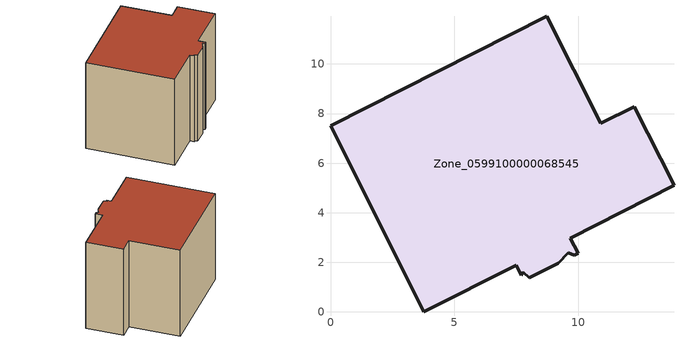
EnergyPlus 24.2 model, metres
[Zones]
Zone_0599100000068545
 floor ground (C_G): 9.19,1.96 8.03,1.37 7.77,1.61 7.7,1.48 7.5,1.88 3.77,0 0,7.5 8.72,11.93 10.91,7.61 12.25,8.28 13.86,5.1 9.67,2.98 9.99,2.36 9.84,2.28 9.58,2.38 z2.83
 wall outside (C_F): 13.86,5.1 12.25,8.28 10.91,7.61 8.72,11.93 0,7.5 3.77,0 7.5,1.88 7.7,1.48 7.77,1.61 8.03,1.37 9.19,1.96 9.58,2.38 9.84,2.28 9.99,2.36 9.67,2.98 13.86,5.1 z2.83:11.99
 roof outside (C_R): 9.19,1.96 9.58,2.38 9.84,2.28 9.99,2.36 9.67,2.98 13.86,5.1 12.25,8.28 10.91,7.61 8.72,11.93 0,7.5 3.77,0 7.5,1.88 7.7,1.48 7.77,1.61 8.03,1.37 z11.99
[BUILDING]
Pand.0599100000068545: North Axis=0; Terrain=City; Loads Convergence Tolerance Value=0.04; Temperature Convergence Tolerance Value=0.4; Solar Distribution=FullExterior; Maximum Number of Warmup Days=25; Minimum Number of Warmup Days=1
[Site:Location]
Rotterdam.The.Hague.AP_ZH_NLD Design_Conditions: Latitude=51.96; Longitude=4.45; Time Zone=1; Elevation=-4.5
[SITE:GROUNDTEMPERATURE:BUILDINGSURFACE]
18, 18, 18, 18, 18, 18, 18, 18, 18, 18, 18, 18
[MATERIAL] Thermal Absorptance=0.9; Solar Absorptance=0.7; Visible Absorptance=0.7
Name | Roughness | Thickness | Conductivity | Density | Specific Heat
G.TC.1946 | MediumSmooth | 0.15 | 1 | 540 | 1210
F.TC.1946 | Rough | 0.3 | 0.857143 | 1920 | 840
R.TC.1946 | MediumRough | 0.2 | 0.909091 | 1500 | 1000
[CONSTRUCTION]
C_G: G.TC.1946
C_F: F.TC.1946
C_R: R.TC.1946
[ZONE]
Zone_0599100000068545: Type=1; Multiplier=1; Ceiling Height=Autocalculate; Volume=Autocalculate; Floor Area=autocalculate; Part of Total Floor Area=Yes
[ZONEINFILTRATION:DESIGNFLOWRATE]
Infil_Zone_0599100000068545: Zone or ZoneList or Space or SpaceList=Zone_0599100000068545; Schedule=AlwaysOn; Design Flow Rate Calculation Method=Flow/Area; Flow Rate per Floor Area=0.003; Constant Term Coefficient=1; Temperature Term Coefficient=0; Velocity Term Coefficient=0; Velocity Squared Term Coefficient=0
[HVACTEMPLATE:ZONE:IDEALLOADSAIRSYSTEM]
Zone_0599100000068545: Maximum Heating Supply Air Temperature=50; Minimum Cooling Supply Air Temperature=13; Maximum Heating Supply Air Humidity Ratio=0.0156; Minimum Cooling Supply Air Humidity Ratio=0.0077; Heating Limit=NoLimit; Cooling Limit=NoLimit; Dehumidification Control Type=ConstantSensibleHeatRatio; Cooling Sensible Heat Ratio=0.7; Dehumidification Setpoint=60; Humidification Control Type=None; Humidification Setpoint=30; Outdoor Air Method=None; Outdoor Air Flow Rate per Person=0.00944; Outdoor Air Flow Rate per Zone Floor Area=0; Outdoor Air Flow Rate per Zone=0; Demand Controlled Ventilation Type=None; Outdoor Air Economizer Type=NoEconomizer; Heat Recovery Type=None; Sensible Heat Recovery Effectiveness=0.7; Latent Heat Recovery Effectiveness=0.65
[ZONECONTROL:THERMOSTAT]
ThermostatControl_Zone_0599100000068545: Zone or ZoneList=Zone_0599100000068545; Control Type Schedule=DualSetpointControlType; Control 1=Thermostat_Zone_0599100000068545; Temperature Difference Between Cutout And Setpoint=0
[THERMOSTATSETPOINT:DUALSETPOINT]
Thermostat_Zone_0599100000068545: Heating Setpoint Temperature Schedule=HeatingSetpoint_Zone_0599100000068545; Cooling Setpoint Temperature Schedule=CoolingSetpoint_Zone_0599100000068545
[SCHEDULE:COMPACT]
HeatingSetpoint_Zone_0599100000068545: Through: 12/31, For: AllDays, Until: 24:00, 21
CoolingSetpoint_Zone_0599100000068545: Through: 12/31, For: AllDays, Until: 24:00, 24
DualSetpointControlType: Through: 12/31, For: AllDays, Until: 24:00, 4
AlwaysOn: Through: 12/31, For: AllDays, Until: 24:00, 1
